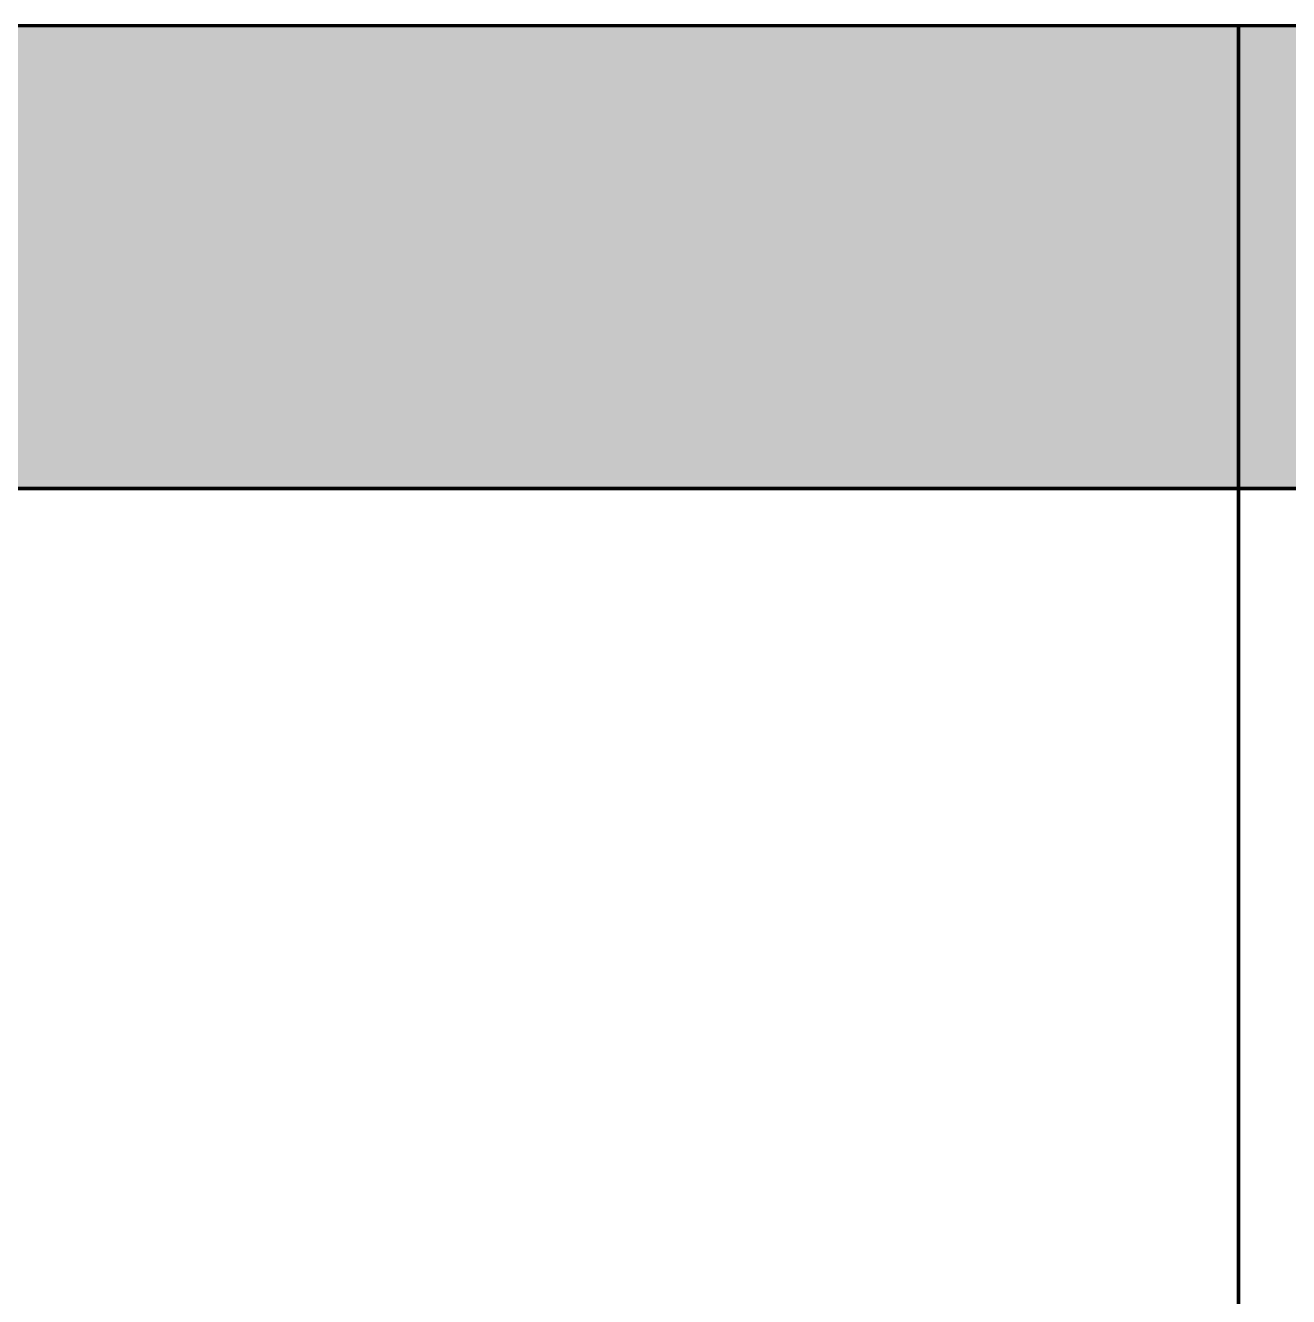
# Model space of a CAD drawing. Header units: millimetres. Extents: x -116965 to 323937, y 291661 to 566926.
# Drawn here: x -45694.2 to -45421.5, y 306762.6 to 307037 of the extents above; entities that cross this region are included whole.
import ezdxf

# ---------------------------------------------------------------- set-up
doc = ezdxf.new("R2010")
doc.units = ezdxf.units.MM
doc.layers.add('C00-00-00', color=7, linetype='Continuous')
doc.layers.add('C34-3A-40', color=7, linetype='Continuous', true_color=0x343a40)
doc.layers.add('C62-64-69', color=7, linetype='Continuous', true_color=0x626469)

msp = doc.modelspace()

# ---------------------------------------------------------------- hatches: boundary and pattern name
at = {"layer": 'C34-3A-40'}
h = msp.add_hatch(color=256, dxfattribs=at)
h.dxf.hatch_style = 2
h.paths.add_polyline_path([(-45832.239512, 307037.046927), (-45432.267431, 307037.046927), (-45432.267431, 306937.060883), (-45832.239512, 306937.060883)])
h = msp.add_hatch(color=256, dxfattribs=at)
h.dxf.hatch_style = 2
h.paths.add_polyline_path([(-45432.267431, 307037.046927), (-45232.295346, 307037.046927), (-45232.295346, 306937.060883), (-45432.267431, 306937.060883)])
at = {"layer": 'C62-64-69'}
h = msp.add_hatch(color=256, dxfattribs=at)
h.dxf.hatch_style = 2
h.paths.add_polyline_path([(-45712.082661, 307028.048183), (-45680.087126, 307028.048183), (-45680.087126, 307021.049158), (-45712.082661, 307021.049158)])
h = msp.add_hatch(color=256, dxfattribs=at)
h.dxf.hatch_style = 2
h.paths.add_polyline_path([(-45684.086566, 307028.048183), (-45652.091036, 307028.048183), (-45652.091036, 307021.049158), (-45684.086566, 307021.049158)])
h = msp.add_hatch(color=256, dxfattribs=at)
h.dxf.hatch_style = 2
h.paths.add_polyline_path([(-45652.091036, 307028.048183), (-45620.095501, 307028.048183), (-45620.095501, 307021.049158), (-45652.091036, 307021.049158)])
h = msp.add_hatch(color=256, dxfattribs=at)
h.dxf.hatch_style = 2
h.paths.add_polyline_path([(-45652.091036, 307028.048183), (-45620.095501, 307028.048183), (-45620.095501, 307021.049158), (-45652.091036, 307021.049158)])
h = msp.add_hatch(color=256, dxfattribs=at)
h.dxf.hatch_style = 2
h.paths.add_polyline_path([(-45620.095501, 307028.048183), (-45588.099966, 307028.048183), (-45588.099966, 307021.049158), (-45620.095501, 307021.049158)])
h = msp.add_hatch(color=256, dxfattribs=at)
h.dxf.hatch_style = 2
h.paths.add_polyline_path([(-45620.095501, 307028.048183), (-45588.099966, 307028.048183), (-45588.099966, 307021.049158), (-45620.095501, 307021.049158)])
h = msp.add_hatch(color=256, dxfattribs=at)
h.dxf.hatch_style = 2
h.paths.add_polyline_path([(-45588.099966, 307028.048183), (-45556.104436, 307028.048183), (-45556.104436, 307021.049158), (-45588.099966, 307021.049158)])
h = msp.add_hatch(color=256, dxfattribs=at)
h.dxf.hatch_style = 2
h.paths.add_polyline_path([(-45588.099966, 307028.048183), (-45556.104436, 307028.048183), (-45556.104436, 307021.049158), (-45588.099966, 307021.049158)])
h = msp.add_hatch(color=256, dxfattribs=at)
h.dxf.hatch_style = 2
h.paths.add_polyline_path([(-45582.048835, 307028.048183), (-45550.0533, 307028.048183), (-45550.0533, 307021.049158), (-45582.048835, 307021.049158)])
h = msp.add_hatch(color=256, dxfattribs=at)
h.dxf.hatch_style = 2
h.paths.add_polyline_path([(-45554.05274, 307028.048183), (-45522.05721, 307028.048183), (-45522.05721, 307021.049158), (-45554.05274, 307021.049158)])
h = msp.add_hatch(color=256, dxfattribs=at)
h.dxf.hatch_style = 2
h.paths.add_polyline_path([(-45522.05721, 307028.048183), (-45490.061675, 307028.048183), (-45490.061675, 307021.049158), (-45522.05721, 307021.049158)])
h = msp.add_hatch(color=256, dxfattribs=at)
h.dxf.hatch_style = 2
h.paths.add_polyline_path([(-45522.05721, 307028.048183), (-45490.061675, 307028.048183), (-45490.061675, 307021.049158), (-45522.05721, 307021.049158)])
h = msp.add_hatch(color=256, dxfattribs=at)
h.dxf.hatch_style = 2
h.paths.add_polyline_path([(-45504.257381, 307028.048183), (-45472.261846, 307028.048183), (-45472.261846, 307021.049158), (-45504.257381, 307021.049158)])
h = msp.add_hatch(color=256, dxfattribs=at)
h.dxf.hatch_style = 2
h.paths.add_polyline_path([(-45504.257381, 307028.048183), (-45472.261846, 307028.048183), (-45472.261846, 307021.049158), (-45504.257381, 307021.049158)])
h = msp.add_hatch(color=256, dxfattribs=at)
h.dxf.hatch_style = 2
h.paths.add_polyline_path([(-45490.061675, 307028.048183), (-45458.06614, 307028.048183), (-45458.06614, 307021.049158), (-45490.061675, 307021.049158)])
h = msp.add_hatch(color=256, dxfattribs=at)
h.dxf.hatch_style = 2
h.paths.add_polyline_path([(-45490.061675, 307028.048183), (-45458.06614, 307028.048183), (-45458.06614, 307021.049158), (-45490.061675, 307021.049158)])
h = msp.add_hatch(color=256, dxfattribs=at)
h.dxf.hatch_style = 2
h.paths.add_polyline_path([(-45472.261846, 307028.048183), (-45440.266312, 307028.048183), (-45440.266312, 307021.049158), (-45472.261846, 307021.049158)])
h = msp.add_hatch(color=256, dxfattribs=at)
h.dxf.hatch_style = 2
h.paths.add_polyline_path([(-45458.06614, 307028.048183), (-45426.07061, 307028.048183), (-45426.07061, 307021.049158), (-45458.06614, 307021.049158)])
h = msp.add_hatch(color=256, dxfattribs=at)
h.dxf.hatch_style = 2
h.paths.add_polyline_path([(-45458.06614, 307028.048183), (-45426.07061, 307028.048183), (-45426.07061, 307021.049158), (-45458.06614, 307021.049158)])
h = msp.add_hatch(color=256, dxfattribs=at)
h.dxf.hatch_style = 2
h.paths.add_polyline_path([(-45432.267431, 307028.048183), (-45400.271896, 307028.048183), (-45400.271896, 307021.049158), (-45432.267431, 307021.049158)])
h = msp.add_hatch(color=256, dxfattribs=at)
h.dxf.hatch_style = 2
h.paths.add_polyline_path([(-45712.082661, 307021.049158), (-45680.087126, 307021.049158), (-45680.087126, 307019.049439), (-45712.082661, 307019.049439)])
h = msp.add_hatch(color=256, dxfattribs=at)
h.dxf.hatch_style = 2
h.paths.add_polyline_path([(-45712.082661, 307019.049439), (-45680.087126, 307019.049439), (-45680.087126, 307012.050414), (-45712.082661, 307012.050414)])
h = msp.add_hatch(color=256, dxfattribs=at)
h.dxf.hatch_style = 2
h.paths.add_polyline_path([(-45684.086566, 307021.049158), (-45652.091036, 307021.049158), (-45652.091036, 307019.049439), (-45684.086566, 307019.049439)])
h = msp.add_hatch(color=256, dxfattribs=at)
h.dxf.hatch_style = 2
h.paths.add_polyline_path([(-45684.086566, 307019.049439), (-45652.091036, 307019.049439), (-45652.091036, 307012.050414), (-45684.086566, 307012.050414)])
h = msp.add_hatch(color=256, dxfattribs=at)
h.dxf.hatch_style = 2
h.paths.add_polyline_path([(-45652.091036, 307021.049158), (-45620.095501, 307021.049158), (-45620.095501, 307019.049439), (-45652.091036, 307019.049439)])
h = msp.add_hatch(color=256, dxfattribs=at)
h.dxf.hatch_style = 2
h.paths.add_polyline_path([(-45652.091036, 307021.049158), (-45620.095501, 307021.049158), (-45620.095501, 307019.049439), (-45652.091036, 307019.049439)])
h = msp.add_hatch(color=256, dxfattribs=at)
h.dxf.hatch_style = 2
h.paths.add_polyline_path([(-45652.091036, 307019.049439), (-45620.095501, 307019.049439), (-45620.095501, 307012.050414), (-45652.091036, 307012.050414)])
h = msp.add_hatch(color=256, dxfattribs=at)
h.dxf.hatch_style = 2
h.paths.add_polyline_path([(-45652.091036, 307019.049439), (-45620.095501, 307019.049439), (-45620.095501, 307012.050414), (-45652.091036, 307012.050414)])
h = msp.add_hatch(color=256, dxfattribs=at)
h.dxf.hatch_style = 2
h.paths.add_polyline_path([(-45620.095501, 307021.049158), (-45588.099966, 307021.049158), (-45588.099966, 307019.049439), (-45620.095501, 307019.049439)])
h = msp.add_hatch(color=256, dxfattribs=at)
h.dxf.hatch_style = 2
h.paths.add_polyline_path([(-45620.095501, 307021.049158), (-45588.099966, 307021.049158), (-45588.099966, 307019.049439), (-45620.095501, 307019.049439)])
h = msp.add_hatch(color=256, dxfattribs=at)
h.dxf.hatch_style = 2
h.paths.add_polyline_path([(-45620.095501, 307019.049439), (-45588.099966, 307019.049439), (-45588.099966, 307012.050414), (-45620.095501, 307012.050414)])
h = msp.add_hatch(color=256, dxfattribs=at)
h.dxf.hatch_style = 2
h.paths.add_polyline_path([(-45620.095501, 307019.049439), (-45588.099966, 307019.049439), (-45588.099966, 307012.050414), (-45620.095501, 307012.050414)])
h = msp.add_hatch(color=256, dxfattribs=at)
h.dxf.hatch_style = 2
h.paths.add_polyline_path([(-45588.099966, 307021.049158), (-45556.104436, 307021.049158), (-45556.104436, 307019.049439), (-45588.099966, 307019.049439)])
h = msp.add_hatch(color=256, dxfattribs=at)
h.dxf.hatch_style = 2
h.paths.add_polyline_path([(-45588.099966, 307021.049158), (-45556.104436, 307021.049158), (-45556.104436, 307019.049439), (-45588.099966, 307019.049439)])
h = msp.add_hatch(color=256, dxfattribs=at)
h.dxf.hatch_style = 2
h.paths.add_polyline_path([(-45588.099966, 307019.049439), (-45556.104436, 307019.049439), (-45556.104436, 307012.050414), (-45588.099966, 307012.050414)])
h = msp.add_hatch(color=256, dxfattribs=at)
h.dxf.hatch_style = 2
h.paths.add_polyline_path([(-45588.099966, 307019.049439), (-45556.104436, 307019.049439), (-45556.104436, 307012.050414), (-45588.099966, 307012.050414)])
h = msp.add_hatch(color=256, dxfattribs=at)
h.dxf.hatch_style = 2
h.paths.add_polyline_path([(-45582.048835, 307021.049158), (-45550.0533, 307021.049158), (-45550.0533, 307019.049439), (-45582.048835, 307019.049439)])
h = msp.add_hatch(color=256, dxfattribs=at)
h.dxf.hatch_style = 2
h.paths.add_polyline_path([(-45582.048835, 307019.049439), (-45550.0533, 307019.049439), (-45550.0533, 307012.050414), (-45582.048835, 307012.050414)])
h = msp.add_hatch(color=256, dxfattribs=at)
h.dxf.hatch_style = 2
h.paths.add_polyline_path([(-45554.05274, 307021.049158), (-45522.05721, 307021.049158), (-45522.05721, 307019.049439), (-45554.05274, 307019.049439)])
h = msp.add_hatch(color=256, dxfattribs=at)
h.dxf.hatch_style = 2
h.paths.add_polyline_path([(-45554.05274, 307019.049439), (-45522.05721, 307019.049439), (-45522.05721, 307012.050414), (-45554.05274, 307012.050414)])
h = msp.add_hatch(color=256, dxfattribs=at)
h.dxf.hatch_style = 2
h.paths.add_polyline_path([(-45522.05721, 307021.049158), (-45490.061675, 307021.049158), (-45490.061675, 307019.049439), (-45522.05721, 307019.049439)])
h = msp.add_hatch(color=256, dxfattribs=at)
h.dxf.hatch_style = 2
h.paths.add_polyline_path([(-45522.05721, 307021.049158), (-45490.061675, 307021.049158), (-45490.061675, 307019.049439), (-45522.05721, 307019.049439)])
h = msp.add_hatch(color=256, dxfattribs=at)
h.dxf.hatch_style = 2
h.paths.add_polyline_path([(-45522.05721, 307019.049439), (-45490.061675, 307019.049439), (-45490.061675, 307012.050414), (-45522.05721, 307012.050414)])
h = msp.add_hatch(color=256, dxfattribs=at)
h.dxf.hatch_style = 2
h.paths.add_polyline_path([(-45522.05721, 307019.049439), (-45490.061675, 307019.049439), (-45490.061675, 307012.050414), (-45522.05721, 307012.050414)])
h = msp.add_hatch(color=256, dxfattribs=at)
h.dxf.hatch_style = 2
h.paths.add_polyline_path([(-45504.257381, 307021.049158), (-45472.261846, 307021.049158), (-45472.261846, 307019.049439), (-45504.257381, 307019.049439)])
h = msp.add_hatch(color=256, dxfattribs=at)
h.dxf.hatch_style = 2
h.paths.add_polyline_path([(-45504.257381, 307021.049158), (-45472.261846, 307021.049158), (-45472.261846, 307019.049439), (-45504.257381, 307019.049439)])
h = msp.add_hatch(color=256, dxfattribs=at)
h.dxf.hatch_style = 2
h.paths.add_polyline_path([(-45504.257381, 307019.049439), (-45472.261846, 307019.049439), (-45472.261846, 307012.050414), (-45504.257381, 307012.050414)])
h = msp.add_hatch(color=256, dxfattribs=at)
h.dxf.hatch_style = 2
h.paths.add_polyline_path([(-45504.257381, 307019.049439), (-45472.261846, 307019.049439), (-45472.261846, 307012.050414), (-45504.257381, 307012.050414)])
h = msp.add_hatch(color=256, dxfattribs=at)
h.dxf.hatch_style = 2
h.paths.add_polyline_path([(-45490.061675, 307021.049158), (-45458.06614, 307021.049158), (-45458.06614, 307019.049439), (-45490.061675, 307019.049439)])
h = msp.add_hatch(color=256, dxfattribs=at)
h.dxf.hatch_style = 2
h.paths.add_polyline_path([(-45490.061675, 307021.049158), (-45458.06614, 307021.049158), (-45458.06614, 307019.049439), (-45490.061675, 307019.049439)])
h = msp.add_hatch(color=256, dxfattribs=at)
h.dxf.hatch_style = 2
h.paths.add_polyline_path([(-45490.061675, 307019.049439), (-45458.06614, 307019.049439), (-45458.06614, 307012.050414), (-45490.061675, 307012.050414)])
h = msp.add_hatch(color=256, dxfattribs=at)
h.dxf.hatch_style = 2
h.paths.add_polyline_path([(-45490.061675, 307019.049439), (-45458.06614, 307019.049439), (-45458.06614, 307012.050414), (-45490.061675, 307012.050414)])
h = msp.add_hatch(color=256, dxfattribs=at)
h.dxf.hatch_style = 2
h.paths.add_polyline_path([(-45472.261846, 307021.049158), (-45440.266312, 307021.049158), (-45440.266312, 307019.049439), (-45472.261846, 307019.049439)])
h = msp.add_hatch(color=256, dxfattribs=at)
h.dxf.hatch_style = 2
h.paths.add_polyline_path([(-45472.261846, 307019.049439), (-45440.266312, 307019.049439), (-45440.266312, 307012.050414), (-45472.261846, 307012.050414)])
h = msp.add_hatch(color=256, dxfattribs=at)
h.dxf.hatch_style = 2
h.paths.add_polyline_path([(-45458.06614, 307021.049158), (-45426.07061, 307021.049158), (-45426.07061, 307019.049439), (-45458.06614, 307019.049439)])
h = msp.add_hatch(color=256, dxfattribs=at)
h.dxf.hatch_style = 2
h.paths.add_polyline_path([(-45458.06614, 307021.049158), (-45426.07061, 307021.049158), (-45426.07061, 307019.049439), (-45458.06614, 307019.049439)])
h = msp.add_hatch(color=256, dxfattribs=at)
h.dxf.hatch_style = 2
h.paths.add_polyline_path([(-45458.06614, 307019.049439), (-45426.07061, 307019.049439), (-45426.07061, 307012.050414), (-45458.06614, 307012.050414)])
h = msp.add_hatch(color=256, dxfattribs=at)
h.dxf.hatch_style = 2
h.paths.add_polyline_path([(-45458.06614, 307019.049439), (-45426.07061, 307019.049439), (-45426.07061, 307012.050414), (-45458.06614, 307012.050414)])
h = msp.add_hatch(color=256, dxfattribs=at)
h.dxf.hatch_style = 2
h.paths.add_polyline_path([(-45432.267431, 307021.049158), (-45400.271896, 307021.049158), (-45400.271896, 307019.049439), (-45432.267431, 307019.049439)])
h = msp.add_hatch(color=256, dxfattribs=at)
h.dxf.hatch_style = 2
h.paths.add_polyline_path([(-45432.267431, 307019.049439), (-45400.271896, 307019.049439), (-45400.271896, 307012.050414), (-45432.267431, 307012.050414)])
h = msp.add_hatch(color=256, dxfattribs=at)
h.dxf.hatch_style = 2
h.paths.add_polyline_path([(-45712.082661, 307012.050414), (-45680.087126, 307012.050414), (-45680.087126, 307010.050695), (-45712.082661, 307010.050695)])
h = msp.add_hatch(color=256, dxfattribs=at)
h.dxf.hatch_style = 2
h.paths.add_polyline_path([(-45684.086566, 307012.050414), (-45652.091036, 307012.050414), (-45652.091036, 307010.050695), (-45684.086566, 307010.050695)])
h = msp.add_hatch(color=256, dxfattribs=at)
h.dxf.hatch_style = 2
h.paths.add_polyline_path([(-45652.091036, 307012.050414), (-45620.095501, 307012.050414), (-45620.095501, 307010.050695), (-45652.091036, 307010.050695)])
h = msp.add_hatch(color=256, dxfattribs=at)
h.dxf.hatch_style = 2
h.paths.add_polyline_path([(-45652.091036, 307012.050414), (-45620.095501, 307012.050414), (-45620.095501, 307010.050695), (-45652.091036, 307010.050695)])
h = msp.add_hatch(color=256, dxfattribs=at)
h.dxf.hatch_style = 2
h.paths.add_polyline_path([(-45620.095501, 307012.050414), (-45588.099966, 307012.050414), (-45588.099966, 307010.050695), (-45620.095501, 307010.050695)])
h = msp.add_hatch(color=256, dxfattribs=at)
h.dxf.hatch_style = 2
h.paths.add_polyline_path([(-45620.095501, 307012.050414), (-45588.099966, 307012.050414), (-45588.099966, 307010.050695), (-45620.095501, 307010.050695)])
h = msp.add_hatch(color=256, dxfattribs=at)
h.dxf.hatch_style = 2
h.paths.add_polyline_path([(-45588.099966, 307012.050414), (-45556.104436, 307012.050414), (-45556.104436, 307010.050695), (-45588.099966, 307010.050695)])
h = msp.add_hatch(color=256, dxfattribs=at)
h.dxf.hatch_style = 2
h.paths.add_polyline_path([(-45588.099966, 307012.050414), (-45556.104436, 307012.050414), (-45556.104436, 307010.050695), (-45588.099966, 307010.050695)])
h = msp.add_hatch(color=256, dxfattribs=at)
h.dxf.hatch_style = 2
h.paths.add_polyline_path([(-45582.048835, 307012.050414), (-45550.0533, 307012.050414), (-45550.0533, 307010.050695), (-45582.048835, 307010.050695)])
h = msp.add_hatch(color=256, dxfattribs=at)
h.dxf.hatch_style = 2
h.paths.add_polyline_path([(-45554.05274, 307012.050414), (-45522.05721, 307012.050414), (-45522.05721, 307010.050695), (-45554.05274, 307010.050695)])
h = msp.add_hatch(color=256, dxfattribs=at)
h.dxf.hatch_style = 2
h.paths.add_polyline_path([(-45522.05721, 307012.050414), (-45490.061675, 307012.050414), (-45490.061675, 307010.050695), (-45522.05721, 307010.050695)])
h = msp.add_hatch(color=256, dxfattribs=at)
h.dxf.hatch_style = 2
h.paths.add_polyline_path([(-45522.05721, 307012.050414), (-45490.061675, 307012.050414), (-45490.061675, 307010.050695), (-45522.05721, 307010.050695)])
h = msp.add_hatch(color=256, dxfattribs=at)
h.dxf.hatch_style = 2
h.paths.add_polyline_path([(-45504.257381, 307012.050414), (-45472.261846, 307012.050414), (-45472.261846, 307010.050695), (-45504.257381, 307010.050695)])
h = msp.add_hatch(color=256, dxfattribs=at)
h.dxf.hatch_style = 2
h.paths.add_polyline_path([(-45504.257381, 307012.050414), (-45472.261846, 307012.050414), (-45472.261846, 307010.050695), (-45504.257381, 307010.050695)])
h = msp.add_hatch(color=256, dxfattribs=at)
h.dxf.hatch_style = 2
h.paths.add_polyline_path([(-45490.061675, 307012.050414), (-45458.06614, 307012.050414), (-45458.06614, 307010.050695), (-45490.061675, 307010.050695)])
h = msp.add_hatch(color=256, dxfattribs=at)
h.dxf.hatch_style = 2
h.paths.add_polyline_path([(-45490.061675, 307012.050414), (-45458.06614, 307012.050414), (-45458.06614, 307010.050695), (-45490.061675, 307010.050695)])
h = msp.add_hatch(color=256, dxfattribs=at)
h.dxf.hatch_style = 2
h.paths.add_polyline_path([(-45472.261846, 307012.050414), (-45440.266312, 307012.050414), (-45440.266312, 307010.050695), (-45472.261846, 307010.050695)])
h = msp.add_hatch(color=256, dxfattribs=at)
h.dxf.hatch_style = 2
h.paths.add_polyline_path([(-45458.06614, 307012.050414), (-45426.07061, 307012.050414), (-45426.07061, 307010.050695), (-45458.06614, 307010.050695)])
h = msp.add_hatch(color=256, dxfattribs=at)
h.dxf.hatch_style = 2
h.paths.add_polyline_path([(-45458.06614, 307012.050414), (-45426.07061, 307012.050414), (-45426.07061, 307010.050695), (-45458.06614, 307010.050695)])
h = msp.add_hatch(color=256, dxfattribs=at)
h.dxf.hatch_style = 2
h.paths.add_polyline_path([(-45432.267431, 307012.050414), (-45400.271896, 307012.050414), (-45400.271896, 307010.050695), (-45432.267431, 307010.050695)])
h = msp.add_hatch(color=256, dxfattribs=at)
h.dxf.hatch_style = 2
h.paths.add_polyline_path([(-45712.082661, 307010.050695), (-45680.087126, 307010.050695), (-45680.087126, 307003.05167), (-45712.082661, 307003.05167)])
h = msp.add_hatch(color=256, dxfattribs=at)
h.dxf.hatch_style = 2
h.paths.add_polyline_path([(-45684.086566, 307010.050695), (-45652.091036, 307010.050695), (-45652.091036, 307003.05167), (-45684.086566, 307003.05167)])
h = msp.add_hatch(color=256, dxfattribs=at)
h.dxf.hatch_style = 2
h.paths.add_polyline_path([(-45652.091036, 307010.050695), (-45620.095501, 307010.050695), (-45620.095501, 307003.05167), (-45652.091036, 307003.05167)])
h = msp.add_hatch(color=256, dxfattribs=at)
h.dxf.hatch_style = 2
h.paths.add_polyline_path([(-45652.091036, 307010.050695), (-45620.095501, 307010.050695), (-45620.095501, 307003.05167), (-45652.091036, 307003.05167)])
h = msp.add_hatch(color=256, dxfattribs=at)
h.dxf.hatch_style = 2
h.paths.add_polyline_path([(-45620.095501, 307010.050695), (-45588.099966, 307010.050695), (-45588.099966, 307003.05167), (-45620.095501, 307003.05167)])
h = msp.add_hatch(color=256, dxfattribs=at)
h.dxf.hatch_style = 2
h.paths.add_polyline_path([(-45620.095501, 307010.050695), (-45588.099966, 307010.050695), (-45588.099966, 307003.05167), (-45620.095501, 307003.05167)])
h = msp.add_hatch(color=256, dxfattribs=at)
h.dxf.hatch_style = 2
h.paths.add_polyline_path([(-45588.099966, 307010.050695), (-45556.104436, 307010.050695), (-45556.104436, 307003.05167), (-45588.099966, 307003.05167)])
h = msp.add_hatch(color=256, dxfattribs=at)
h.dxf.hatch_style = 2
h.paths.add_polyline_path([(-45588.099966, 307010.050695), (-45556.104436, 307010.050695), (-45556.104436, 307003.05167), (-45588.099966, 307003.05167)])
h = msp.add_hatch(color=256, dxfattribs=at)
h.dxf.hatch_style = 2
h.paths.add_polyline_path([(-45582.048835, 307010.050695), (-45550.0533, 307010.050695), (-45550.0533, 307003.05167), (-45582.048835, 307003.05167)])
h = msp.add_hatch(color=256, dxfattribs=at)
h.dxf.hatch_style = 2
h.paths.add_polyline_path([(-45554.05274, 307010.050695), (-45522.05721, 307010.050695), (-45522.05721, 307003.05167), (-45554.05274, 307003.05167)])
h = msp.add_hatch(color=256, dxfattribs=at)
h.dxf.hatch_style = 2
h.paths.add_polyline_path([(-45522.05721, 307010.050695), (-45490.061675, 307010.050695), (-45490.061675, 307003.05167), (-45522.05721, 307003.05167)])
h = msp.add_hatch(color=256, dxfattribs=at)
h.dxf.hatch_style = 2
h.paths.add_polyline_path([(-45522.05721, 307010.050695), (-45490.061675, 307010.050695), (-45490.061675, 307003.05167), (-45522.05721, 307003.05167)])
h = msp.add_hatch(color=256, dxfattribs=at)
h.dxf.hatch_style = 2
h.paths.add_polyline_path([(-45504.257381, 307010.050695), (-45472.261846, 307010.050695), (-45472.261846, 307003.05167), (-45504.257381, 307003.05167)])
h = msp.add_hatch(color=256, dxfattribs=at)
h.dxf.hatch_style = 2
h.paths.add_polyline_path([(-45504.257381, 307010.050695), (-45472.261846, 307010.050695), (-45472.261846, 307003.05167), (-45504.257381, 307003.05167)])
h = msp.add_hatch(color=256, dxfattribs=at)
h.dxf.hatch_style = 2
h.paths.add_polyline_path([(-45490.061675, 307010.050695), (-45458.06614, 307010.050695), (-45458.06614, 307003.05167), (-45490.061675, 307003.05167)])
h = msp.add_hatch(color=256, dxfattribs=at)
h.dxf.hatch_style = 2
h.paths.add_polyline_path([(-45490.061675, 307010.050695), (-45458.06614, 307010.050695), (-45458.06614, 307003.05167), (-45490.061675, 307003.05167)])
h = msp.add_hatch(color=256, dxfattribs=at)
h.dxf.hatch_style = 2
h.paths.add_polyline_path([(-45472.261846, 307010.050695), (-45440.266312, 307010.050695), (-45440.266312, 307003.05167), (-45472.261846, 307003.05167)])
h = msp.add_hatch(color=256, dxfattribs=at)
h.dxf.hatch_style = 2
h.paths.add_polyline_path([(-45458.06614, 307010.050695), (-45426.07061, 307010.050695), (-45426.07061, 307003.05167), (-45458.06614, 307003.05167)])
h = msp.add_hatch(color=256, dxfattribs=at)
h.dxf.hatch_style = 2
h.paths.add_polyline_path([(-45458.06614, 307010.050695), (-45426.07061, 307010.050695), (-45426.07061, 307003.05167), (-45458.06614, 307003.05167)])
h = msp.add_hatch(color=256, dxfattribs=at)
h.dxf.hatch_style = 2
h.paths.add_polyline_path([(-45432.267431, 307010.050695), (-45400.271896, 307010.050695), (-45400.271896, 307003.05167), (-45432.267431, 307003.05167)])
h = msp.add_hatch(color=256, dxfattribs=at)
h.dxf.hatch_style = 2
h.paths.add_polyline_path([(-45712.082661, 307003.05167), (-45680.087126, 307003.05167), (-45680.087126, 307001.051952), (-45712.082661, 307001.051952)])
h = msp.add_hatch(color=256, dxfattribs=at)
h.dxf.hatch_style = 2
h.paths.add_polyline_path([(-45684.086566, 307003.05167), (-45652.091036, 307003.05167), (-45652.091036, 307001.051952), (-45684.086566, 307001.051952)])
h = msp.add_hatch(color=256, dxfattribs=at)
h.dxf.hatch_style = 2
h.paths.add_polyline_path([(-45652.091036, 307003.05167), (-45620.095501, 307003.05167), (-45620.095501, 307001.051952), (-45652.091036, 307001.051952)])
h = msp.add_hatch(color=256, dxfattribs=at)
h.dxf.hatch_style = 2
h.paths.add_polyline_path([(-45652.091036, 307003.05167), (-45620.095501, 307003.05167), (-45620.095501, 307001.051952), (-45652.091036, 307001.051952)])
h = msp.add_hatch(color=256, dxfattribs=at)
h.dxf.hatch_style = 2
h.paths.add_polyline_path([(-45620.095501, 307003.05167), (-45588.099966, 307003.05167), (-45588.099966, 307001.051952), (-45620.095501, 307001.051952)])
h = msp.add_hatch(color=256, dxfattribs=at)
h.dxf.hatch_style = 2
h.paths.add_polyline_path([(-45620.095501, 307003.05167), (-45588.099966, 307003.05167), (-45588.099966, 307001.051952), (-45620.095501, 307001.051952)])
h = msp.add_hatch(color=256, dxfattribs=at)
h.dxf.hatch_style = 2
h.paths.add_polyline_path([(-45588.099966, 307003.05167), (-45556.104436, 307003.05167), (-45556.104436, 307001.051952), (-45588.099966, 307001.051952)])
h = msp.add_hatch(color=256, dxfattribs=at)
h.dxf.hatch_style = 2
h.paths.add_polyline_path([(-45588.099966, 307003.05167), (-45556.104436, 307003.05167), (-45556.104436, 307001.051952), (-45588.099966, 307001.051952)])
h = msp.add_hatch(color=256, dxfattribs=at)
h.dxf.hatch_style = 2
h.paths.add_polyline_path([(-45582.048835, 307003.05167), (-45550.0533, 307003.05167), (-45550.0533, 307001.051952), (-45582.048835, 307001.051952)])
h = msp.add_hatch(color=256, dxfattribs=at)
h.dxf.hatch_style = 2
h.paths.add_polyline_path([(-45554.05274, 307003.05167), (-45522.05721, 307003.05167), (-45522.05721, 307001.051952), (-45554.05274, 307001.051952)])
h = msp.add_hatch(color=256, dxfattribs=at)
h.dxf.hatch_style = 2
h.paths.add_polyline_path([(-45522.05721, 307003.05167), (-45490.061675, 307003.05167), (-45490.061675, 307001.051952), (-45522.05721, 307001.051952)])
h = msp.add_hatch(color=256, dxfattribs=at)
h.dxf.hatch_style = 2
h.paths.add_polyline_path([(-45522.05721, 307003.05167), (-45490.061675, 307003.05167), (-45490.061675, 307001.051952), (-45522.05721, 307001.051952)])
h = msp.add_hatch(color=256, dxfattribs=at)
h.dxf.hatch_style = 2
h.paths.add_polyline_path([(-45504.257381, 307003.05167), (-45472.261846, 307003.05167), (-45472.261846, 307001.051952), (-45504.257381, 307001.051952)])
h = msp.add_hatch(color=256, dxfattribs=at)
h.dxf.hatch_style = 2
h.paths.add_polyline_path([(-45504.257381, 307003.05167), (-45472.261846, 307003.05167), (-45472.261846, 307001.051952), (-45504.257381, 307001.051952)])
h = msp.add_hatch(color=256, dxfattribs=at)
h.dxf.hatch_style = 2
h.paths.add_polyline_path([(-45490.061675, 307003.05167), (-45458.06614, 307003.05167), (-45458.06614, 307001.051952), (-45490.061675, 307001.051952)])
h = msp.add_hatch(color=256, dxfattribs=at)
h.dxf.hatch_style = 2
h.paths.add_polyline_path([(-45490.061675, 307003.05167), (-45458.06614, 307003.05167), (-45458.06614, 307001.051952), (-45490.061675, 307001.051952)])
h = msp.add_hatch(color=256, dxfattribs=at)
h.dxf.hatch_style = 2
h.paths.add_polyline_path([(-45472.261846, 307003.05167), (-45440.266312, 307003.05167), (-45440.266312, 307001.051952), (-45472.261846, 307001.051952)])
h = msp.add_hatch(color=256, dxfattribs=at)
h.dxf.hatch_style = 2
h.paths.add_polyline_path([(-45458.06614, 307003.05167), (-45426.07061, 307003.05167), (-45426.07061, 307001.051952), (-45458.06614, 307001.051952)])
h = msp.add_hatch(color=256, dxfattribs=at)
h.dxf.hatch_style = 2
h.paths.add_polyline_path([(-45458.06614, 307003.05167), (-45426.07061, 307003.05167), (-45426.07061, 307001.051952), (-45458.06614, 307001.051952)])
h = msp.add_hatch(color=256, dxfattribs=at)
h.dxf.hatch_style = 2
h.paths.add_polyline_path([(-45432.267431, 307003.05167), (-45400.271896, 307003.05167), (-45400.271896, 307001.051952), (-45432.267431, 307001.051952)])
h = msp.add_hatch(color=256, dxfattribs=at)
h.dxf.hatch_style = 2
h.paths.add_polyline_path([(-45712.082661, 307001.051952), (-45680.087126, 307001.051952), (-45680.087126, 306994.052926), (-45712.082661, 306994.052926)])
h = msp.add_hatch(color=256, dxfattribs=at)
h.dxf.hatch_style = 2
h.paths.add_polyline_path([(-45684.086566, 307001.051952), (-45652.091036, 307001.051952), (-45652.091036, 306994.052926), (-45684.086566, 306994.052926)])
h = msp.add_hatch(color=256, dxfattribs=at)
h.dxf.hatch_style = 2
h.paths.add_polyline_path([(-45652.091036, 307001.051952), (-45620.095501, 307001.051952), (-45620.095501, 306994.052926), (-45652.091036, 306994.052926)])
h = msp.add_hatch(color=256, dxfattribs=at)
h.dxf.hatch_style = 2
h.paths.add_polyline_path([(-45652.091036, 307001.051952), (-45620.095501, 307001.051952), (-45620.095501, 306994.052926), (-45652.091036, 306994.052926)])
h = msp.add_hatch(color=256, dxfattribs=at)
h.dxf.hatch_style = 2
h.paths.add_polyline_path([(-45620.095501, 307001.051952), (-45588.099966, 307001.051952), (-45588.099966, 306994.052926), (-45620.095501, 306994.052926)])
h = msp.add_hatch(color=256, dxfattribs=at)
h.dxf.hatch_style = 2
h.paths.add_polyline_path([(-45620.095501, 307001.051952), (-45588.099966, 307001.051952), (-45588.099966, 306994.052926), (-45620.095501, 306994.052926)])
h = msp.add_hatch(color=256, dxfattribs=at)
h.dxf.hatch_style = 2
h.paths.add_polyline_path([(-45588.099966, 307001.051952), (-45556.104436, 307001.051952), (-45556.104436, 306994.052926), (-45588.099966, 306994.052926)])
h = msp.add_hatch(color=256, dxfattribs=at)
h.dxf.hatch_style = 2
h.paths.add_polyline_path([(-45588.099966, 307001.051952), (-45556.104436, 307001.051952), (-45556.104436, 306994.052926), (-45588.099966, 306994.052926)])
h = msp.add_hatch(color=256, dxfattribs=at)
h.dxf.hatch_style = 2
h.paths.add_polyline_path([(-45582.048835, 307001.051952), (-45550.0533, 307001.051952), (-45550.0533, 306994.052926), (-45582.048835, 306994.052926)])
h = msp.add_hatch(color=256, dxfattribs=at)
h.dxf.hatch_style = 2
h.paths.add_polyline_path([(-45554.05274, 307001.051952), (-45522.05721, 307001.051952), (-45522.05721, 306994.052926), (-45554.05274, 306994.052926)])
h = msp.add_hatch(color=256, dxfattribs=at)
h.dxf.hatch_style = 2
h.paths.add_polyline_path([(-45522.05721, 307001.051952), (-45490.061675, 307001.051952), (-45490.061675, 306994.052926), (-45522.05721, 306994.052926)])
h = msp.add_hatch(color=256, dxfattribs=at)
h.dxf.hatch_style = 2
h.paths.add_polyline_path([(-45522.05721, 307001.051952), (-45490.061675, 307001.051952), (-45490.061675, 306994.052926), (-45522.05721, 306994.052926)])
h = msp.add_hatch(color=256, dxfattribs=at)
h.dxf.hatch_style = 2
h.paths.add_polyline_path([(-45504.257381, 307001.051952), (-45472.261846, 307001.051952), (-45472.261846, 306994.052926), (-45504.257381, 306994.052926)])
h = msp.add_hatch(color=256, dxfattribs=at)
h.dxf.hatch_style = 2
h.paths.add_polyline_path([(-45504.257381, 307001.051952), (-45472.261846, 307001.051952), (-45472.261846, 306994.052926), (-45504.257381, 306994.052926)])
h = msp.add_hatch(color=256, dxfattribs=at)
h.dxf.hatch_style = 2
h.paths.add_polyline_path([(-45490.061675, 307001.051952), (-45458.06614, 307001.051952), (-45458.06614, 306994.052926), (-45490.061675, 306994.052926)])
h = msp.add_hatch(color=256, dxfattribs=at)
h.dxf.hatch_style = 2
h.paths.add_polyline_path([(-45490.061675, 307001.051952), (-45458.06614, 307001.051952), (-45458.06614, 306994.052926), (-45490.061675, 306994.052926)])
h = msp.add_hatch(color=256, dxfattribs=at)
h.dxf.hatch_style = 2
h.paths.add_polyline_path([(-45472.261846, 307001.051952), (-45440.266312, 307001.051952), (-45440.266312, 306994.052926), (-45472.261846, 306994.052926)])
h = msp.add_hatch(color=256, dxfattribs=at)
h.dxf.hatch_style = 2
h.paths.add_polyline_path([(-45458.06614, 307001.051952), (-45426.07061, 307001.051952), (-45426.07061, 306994.052926), (-45458.06614, 306994.052926)])
h = msp.add_hatch(color=256, dxfattribs=at)
h.dxf.hatch_style = 2
h.paths.add_polyline_path([(-45458.06614, 307001.051952), (-45426.07061, 307001.051952), (-45426.07061, 306994.052926), (-45458.06614, 306994.052926)])
h = msp.add_hatch(color=256, dxfattribs=at)
h.dxf.hatch_style = 2
h.paths.add_polyline_path([(-45432.267431, 307001.051952), (-45400.271896, 307001.051952), (-45400.271896, 306994.052926), (-45432.267431, 306994.052926)])
h = msp.add_hatch(color=256, dxfattribs=at)
h.dxf.hatch_style = 2
h.paths.add_polyline_path([(-45712.082661, 306994.052926), (-45680.087126, 306994.052926), (-45680.087126, 306992.053208), (-45712.082661, 306992.053208)])
h = msp.add_hatch(color=256, dxfattribs=at)
h.dxf.hatch_style = 2
h.paths.add_polyline_path([(-45684.086566, 306994.052926), (-45652.091036, 306994.052926), (-45652.091036, 306992.053208), (-45684.086566, 306992.053208)])
h = msp.add_hatch(color=256, dxfattribs=at)
h.dxf.hatch_style = 2
h.paths.add_polyline_path([(-45652.091036, 306994.052926), (-45620.095501, 306994.052926), (-45620.095501, 306992.053208), (-45652.091036, 306992.053208)])
h = msp.add_hatch(color=256, dxfattribs=at)
h.dxf.hatch_style = 2
h.paths.add_polyline_path([(-45652.091036, 306994.052926), (-45620.095501, 306994.052926), (-45620.095501, 306992.053208), (-45652.091036, 306992.053208)])
h = msp.add_hatch(color=256, dxfattribs=at)
h.dxf.hatch_style = 2
h.paths.add_polyline_path([(-45620.095501, 306994.052926), (-45588.099966, 306994.052926), (-45588.099966, 306992.053208), (-45620.095501, 306992.053208)])
h = msp.add_hatch(color=256, dxfattribs=at)
h.dxf.hatch_style = 2
h.paths.add_polyline_path([(-45620.095501, 306994.052926), (-45588.099966, 306994.052926), (-45588.099966, 306992.053208), (-45620.095501, 306992.053208)])
h = msp.add_hatch(color=256, dxfattribs=at)
h.dxf.hatch_style = 2
h.paths.add_polyline_path([(-45588.099966, 306994.052926), (-45556.104436, 306994.052926), (-45556.104436, 306992.053208), (-45588.099966, 306992.053208)])
h = msp.add_hatch(color=256, dxfattribs=at)
h.dxf.hatch_style = 2
h.paths.add_polyline_path([(-45588.099966, 306994.052926), (-45556.104436, 306994.052926), (-45556.104436, 306992.053208), (-45588.099966, 306992.053208)])
h = msp.add_hatch(color=256, dxfattribs=at)
h.dxf.hatch_style = 2
h.paths.add_polyline_path([(-45582.048835, 306994.052926), (-45550.0533, 306994.052926), (-45550.0533, 306992.053208), (-45582.048835, 306992.053208)])
h = msp.add_hatch(color=256, dxfattribs=at)
h.dxf.hatch_style = 2
h.paths.add_polyline_path([(-45554.05274, 306994.052926), (-45522.05721, 306994.052926), (-45522.05721, 306992.053208), (-45554.05274, 306992.053208)])
h = msp.add_hatch(color=256, dxfattribs=at)
h.dxf.hatch_style = 2
h.paths.add_polyline_path([(-45522.05721, 306994.052926), (-45490.061675, 306994.052926), (-45490.061675, 306992.053208), (-45522.05721, 306992.053208)])
h = msp.add_hatch(color=256, dxfattribs=at)
h.dxf.hatch_style = 2
h.paths.add_polyline_path([(-45522.05721, 306994.052926), (-45490.061675, 306994.052926), (-45490.061675, 306992.053208), (-45522.05721, 306992.053208)])
h = msp.add_hatch(color=256, dxfattribs=at)
h.dxf.hatch_style = 2
h.paths.add_polyline_path([(-45504.257381, 306994.052926), (-45472.261846, 306994.052926), (-45472.261846, 306992.053208), (-45504.257381, 306992.053208)])
h = msp.add_hatch(color=256, dxfattribs=at)
h.dxf.hatch_style = 2
h.paths.add_polyline_path([(-45504.257381, 306994.052926), (-45472.261846, 306994.052926), (-45472.261846, 306992.053208), (-45504.257381, 306992.053208)])
h = msp.add_hatch(color=256, dxfattribs=at)
h.dxf.hatch_style = 2
h.paths.add_polyline_path([(-45490.061675, 306994.052926), (-45458.06614, 306994.052926), (-45458.06614, 306992.053208), (-45490.061675, 306992.053208)])
h = msp.add_hatch(color=256, dxfattribs=at)
h.dxf.hatch_style = 2
h.paths.add_polyline_path([(-45490.061675, 306994.052926), (-45458.06614, 306994.052926), (-45458.06614, 306992.053208), (-45490.061675, 306992.053208)])
h = msp.add_hatch(color=256, dxfattribs=at)
h.dxf.hatch_style = 2
h.paths.add_polyline_path([(-45472.261846, 306994.052926), (-45440.266312, 306994.052926), (-45440.266312, 306992.053208), (-45472.261846, 306992.053208)])
h = msp.add_hatch(color=256, dxfattribs=at)
h.dxf.hatch_style = 2
h.paths.add_polyline_path([(-45458.06614, 306994.052926), (-45426.07061, 306994.052926), (-45426.07061, 306992.053208), (-45458.06614, 306992.053208)])
h = msp.add_hatch(color=256, dxfattribs=at)
h.dxf.hatch_style = 2
h.paths.add_polyline_path([(-45458.06614, 306994.052926), (-45426.07061, 306994.052926), (-45426.07061, 306992.053208), (-45458.06614, 306992.053208)])
h = msp.add_hatch(color=256, dxfattribs=at)
h.dxf.hatch_style = 2
h.paths.add_polyline_path([(-45432.267431, 306994.052926), (-45400.271896, 306994.052926), (-45400.271896, 306992.053208), (-45432.267431, 306992.053208)])
h = msp.add_hatch(color=256, dxfattribs=at)
h.dxf.hatch_style = 2
h.paths.add_polyline_path([(-45712.082661, 306992.053208), (-45680.087126, 306992.053208), (-45680.087126, 306985.054183), (-45712.082661, 306985.054183)])
h = msp.add_hatch(color=256, dxfattribs=at)
h.dxf.hatch_style = 2
h.paths.add_polyline_path([(-45684.086566, 306992.053208), (-45652.091036, 306992.053208), (-45652.091036, 306985.054183), (-45684.086566, 306985.054183)])
h = msp.add_hatch(color=256, dxfattribs=at)
h.dxf.hatch_style = 2
h.paths.add_polyline_path([(-45652.091036, 306992.053208), (-45620.095501, 306992.053208), (-45620.095501, 306985.054183), (-45652.091036, 306985.054183)])
h = msp.add_hatch(color=256, dxfattribs=at)
h.dxf.hatch_style = 2
h.paths.add_polyline_path([(-45652.091036, 306992.053208), (-45620.095501, 306992.053208), (-45620.095501, 306985.054183), (-45652.091036, 306985.054183)])
h = msp.add_hatch(color=256, dxfattribs=at)
h.dxf.hatch_style = 2
h.paths.add_polyline_path([(-45620.095501, 306992.053208), (-45588.099966, 306992.053208), (-45588.099966, 306985.054183), (-45620.095501, 306985.054183)])
h = msp.add_hatch(color=256, dxfattribs=at)
h.dxf.hatch_style = 2
h.paths.add_polyline_path([(-45620.095501, 306992.053208), (-45588.099966, 306992.053208), (-45588.099966, 306985.054183), (-45620.095501, 306985.054183)])
h = msp.add_hatch(color=256, dxfattribs=at)
h.dxf.hatch_style = 2
h.paths.add_polyline_path([(-45588.099966, 306992.053208), (-45556.104436, 306992.053208), (-45556.104436, 306985.054183), (-45588.099966, 306985.054183)])
h = msp.add_hatch(color=256, dxfattribs=at)
h.dxf.hatch_style = 2
h.paths.add_polyline_path([(-45588.099966, 306992.053208), (-45556.104436, 306992.053208), (-45556.104436, 306985.054183), (-45588.099966, 306985.054183)])
h = msp.add_hatch(color=256, dxfattribs=at)
h.dxf.hatch_style = 2
h.paths.add_polyline_path([(-45582.048835, 306992.053208), (-45550.0533, 306992.053208), (-45550.0533, 306985.054183), (-45582.048835, 306985.054183)])
h = msp.add_hatch(color=256, dxfattribs=at)
h.dxf.hatch_style = 2
h.paths.add_polyline_path([(-45554.05274, 306992.053208), (-45522.05721, 306992.053208), (-45522.05721, 306985.054183), (-45554.05274, 306985.054183)])
h = msp.add_hatch(color=256, dxfattribs=at)
h.dxf.hatch_style = 2
h.paths.add_polyline_path([(-45522.05721, 306992.053208), (-45490.061675, 306992.053208), (-45490.061675, 306985.054183), (-45522.05721, 306985.054183)])
h = msp.add_hatch(color=256, dxfattribs=at)
h.dxf.hatch_style = 2
h.paths.add_polyline_path([(-45522.05721, 306992.053208), (-45490.061675, 306992.053208), (-45490.061675, 306985.054183), (-45522.05721, 306985.054183)])
h = msp.add_hatch(color=256, dxfattribs=at)
h.dxf.hatch_style = 2
h.paths.add_polyline_path([(-45504.257381, 306992.053208), (-45472.261846, 306992.053208), (-45472.261846, 306985.054183), (-45504.257381, 306985.054183)])
h = msp.add_hatch(color=256, dxfattribs=at)
h.dxf.hatch_style = 2
h.paths.add_polyline_path([(-45504.257381, 306992.053208), (-45472.261846, 306992.053208), (-45472.261846, 306985.054183), (-45504.257381, 306985.054183)])
h = msp.add_hatch(color=256, dxfattribs=at)
h.dxf.hatch_style = 2
h.paths.add_polyline_path([(-45490.061675, 306992.053208), (-45458.06614, 306992.053208), (-45458.06614, 306985.054183), (-45490.061675, 306985.054183)])
h = msp.add_hatch(color=256, dxfattribs=at)
h.dxf.hatch_style = 2
h.paths.add_polyline_path([(-45490.061675, 306992.053208), (-45458.06614, 306992.053208), (-45458.06614, 306985.054183), (-45490.061675, 306985.054183)])
h = msp.add_hatch(color=256, dxfattribs=at)
h.dxf.hatch_style = 2
h.paths.add_polyline_path([(-45472.261846, 306992.053208), (-45440.266312, 306992.053208), (-45440.266312, 306985.054183), (-45472.261846, 306985.054183)])
h = msp.add_hatch(color=256, dxfattribs=at)
h.dxf.hatch_style = 2
h.paths.add_polyline_path([(-45458.06614, 306992.053208), (-45426.07061, 306992.053208), (-45426.07061, 306985.054183), (-45458.06614, 306985.054183)])
h = msp.add_hatch(color=256, dxfattribs=at)
h.dxf.hatch_style = 2
h.paths.add_polyline_path([(-45458.06614, 306992.053208), (-45426.07061, 306992.053208), (-45426.07061, 306985.054183), (-45458.06614, 306985.054183)])
h = msp.add_hatch(color=256, dxfattribs=at)
h.dxf.hatch_style = 2
h.paths.add_polyline_path([(-45432.267431, 306992.053208), (-45400.271896, 306992.053208), (-45400.271896, 306985.054183), (-45432.267431, 306985.054183)])
h = msp.add_hatch(color=256, dxfattribs=at)
h.dxf.hatch_style = 2
h.paths.add_polyline_path([(-45712.082661, 306985.054183), (-45680.087126, 306985.054183), (-45680.087126, 306983.054464), (-45712.082661, 306983.054464)])
h = msp.add_hatch(color=256, dxfattribs=at)
h.dxf.hatch_style = 2
h.paths.add_polyline_path([(-45684.086566, 306985.054183), (-45652.091036, 306985.054183), (-45652.091036, 306983.054464), (-45684.086566, 306983.054464)])
h = msp.add_hatch(color=256, dxfattribs=at)
h.dxf.hatch_style = 2
h.paths.add_polyline_path([(-45652.091036, 306985.054183), (-45620.095501, 306985.054183), (-45620.095501, 306983.054464), (-45652.091036, 306983.054464)])
h = msp.add_hatch(color=256, dxfattribs=at)
h.dxf.hatch_style = 2
h.paths.add_polyline_path([(-45652.091036, 306985.054183), (-45620.095501, 306985.054183), (-45620.095501, 306983.054464), (-45652.091036, 306983.054464)])
h = msp.add_hatch(color=256, dxfattribs=at)
h.dxf.hatch_style = 2
h.paths.add_polyline_path([(-45620.095501, 306985.054183), (-45588.099966, 306985.054183), (-45588.099966, 306983.054464), (-45620.095501, 306983.054464)])
h = msp.add_hatch(color=256, dxfattribs=at)
h.dxf.hatch_style = 2
h.paths.add_polyline_path([(-45620.095501, 306985.054183), (-45588.099966, 306985.054183), (-45588.099966, 306983.054464), (-45620.095501, 306983.054464)])
h = msp.add_hatch(color=256, dxfattribs=at)
h.dxf.hatch_style = 2
h.paths.add_polyline_path([(-45588.099966, 306985.054183), (-45556.104436, 306985.054183), (-45556.104436, 306983.054464), (-45588.099966, 306983.054464)])
h = msp.add_hatch(color=256, dxfattribs=at)
h.dxf.hatch_style = 2
h.paths.add_polyline_path([(-45588.099966, 306985.054183), (-45556.104436, 306985.054183), (-45556.104436, 306983.054464), (-45588.099966, 306983.054464)])
h = msp.add_hatch(color=256, dxfattribs=at)
h.dxf.hatch_style = 2
h.paths.add_polyline_path([(-45582.048835, 306985.054183), (-45550.0533, 306985.054183), (-45550.0533, 306983.054464), (-45582.048835, 306983.054464)])
h = msp.add_hatch(color=256, dxfattribs=at)
h.dxf.hatch_style = 2
h.paths.add_polyline_path([(-45554.05274, 306985.054183), (-45522.05721, 306985.054183), (-45522.05721, 306983.054464), (-45554.05274, 306983.054464)])
h = msp.add_hatch(color=256, dxfattribs=at)
h.dxf.hatch_style = 2
h.paths.add_polyline_path([(-45522.05721, 306985.054183), (-45490.061675, 306985.054183), (-45490.061675, 306983.054464), (-45522.05721, 306983.054464)])
h = msp.add_hatch(color=256, dxfattribs=at)
h.dxf.hatch_style = 2
h.paths.add_polyline_path([(-45522.05721, 306985.054183), (-45490.061675, 306985.054183), (-45490.061675, 306983.054464), (-45522.05721, 306983.054464)])
h = msp.add_hatch(color=256, dxfattribs=at)
h.dxf.hatch_style = 2
h.paths.add_polyline_path([(-45504.257381, 306985.054183), (-45472.261846, 306985.054183), (-45472.261846, 306983.054464), (-45504.257381, 306983.054464)])
h = msp.add_hatch(color=256, dxfattribs=at)
h.dxf.hatch_style = 2
h.paths.add_polyline_path([(-45504.257381, 306985.054183), (-45472.261846, 306985.054183), (-45472.261846, 306983.054464), (-45504.257381, 306983.054464)])
h = msp.add_hatch(color=256, dxfattribs=at)
h.dxf.hatch_style = 2
h.paths.add_polyline_path([(-45490.061675, 306985.054183), (-45458.06614, 306985.054183), (-45458.06614, 306983.054464), (-45490.061675, 306983.054464)])
h = msp.add_hatch(color=256, dxfattribs=at)
h.dxf.hatch_style = 2
h.paths.add_polyline_path([(-45490.061675, 306985.054183), (-45458.06614, 306985.054183), (-45458.06614, 306983.054464), (-45490.061675, 306983.054464)])
h = msp.add_hatch(color=256, dxfattribs=at)
h.dxf.hatch_style = 2
h.paths.add_polyline_path([(-45472.261846, 306985.054183), (-45440.266312, 306985.054183), (-45440.266312, 306983.054464), (-45472.261846, 306983.054464)])
h = msp.add_hatch(color=256, dxfattribs=at)
h.dxf.hatch_style = 2
h.paths.add_polyline_path([(-45458.06614, 306985.054183), (-45426.07061, 306985.054183), (-45426.07061, 306983.054464), (-45458.06614, 306983.054464)])
h = msp.add_hatch(color=256, dxfattribs=at)
h.dxf.hatch_style = 2
h.paths.add_polyline_path([(-45458.06614, 306985.054183), (-45426.07061, 306985.054183), (-45426.07061, 306983.054464), (-45458.06614, 306983.054464)])
h = msp.add_hatch(color=256, dxfattribs=at)
h.dxf.hatch_style = 2
h.paths.add_polyline_path([(-45432.267431, 306985.054183), (-45400.271896, 306985.054183), (-45400.271896, 306983.054464), (-45432.267431, 306983.054464)])

# ---------------------------------------------------------------- linework, layer by layer
at = {"layer": 'C00-00-00', "lineweight": 211}
for points in [[(-45832.239512, 307037.046927), (-45432.267431, 307037.046927), (-45432.267431, 306937.060883), (-45832.239512, 306937.060883)], [(-45432.267431, 307037.046927), (-45232.295346, 307037.046927), (-45232.295346, 306937.060883), (-45432.267431, 306937.060883)]]:
    msp.add_lwpolyline(points, close=True, dxfattribs=at)
at = {"layer": 'C00-00-00', "lineweight": 100}
for points in [[(-45832.239512, 306937.060883), (-45432.267431, 306937.060883), (-45432.267431, 304937.340052), (-45832.239512, 304937.340052)], [(-45432.267431, 306937.060883), (-45232.295346, 306937.060883), (-45232.295346, 304937.340052), (-45432.267431, 304937.340052)]]:
    msp.add_lwpolyline(points, close=True, dxfattribs=at)

doc.saveas('drawing.dxf')
